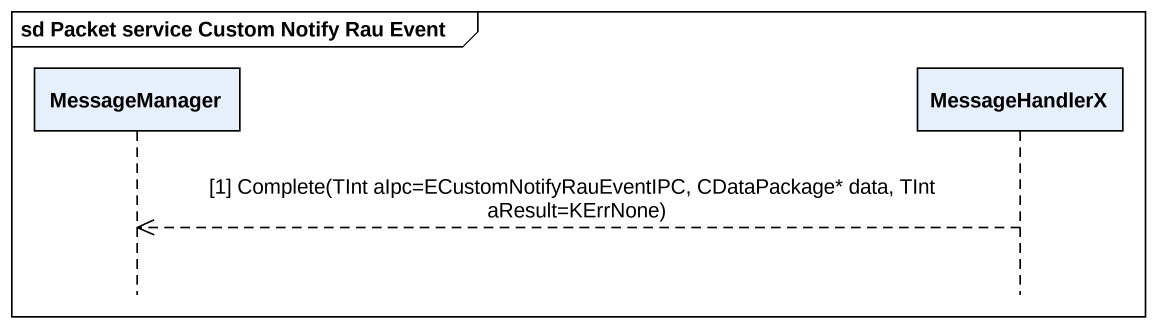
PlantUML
@startuml
mainframe sd Packet service Custom Notify Rau Event
hide footbox
participant MessageManager
participant MessageHandlerX

MessageHandlerX -->> MessageManager : [1] Complete(TInt aIpc=ECustomNotifyRauEventIPC, CDataPackage* data, TInt aResult=KErrNone)
@enduml
